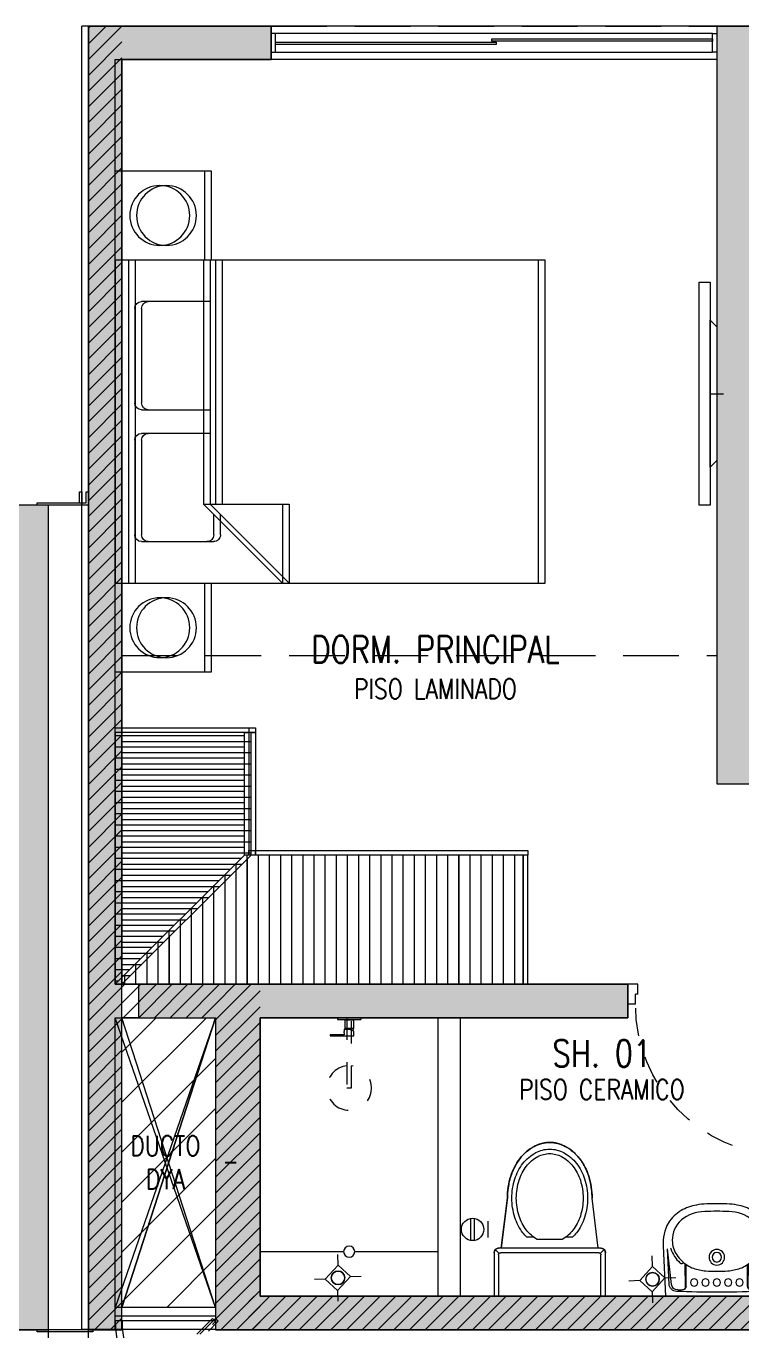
# Model space of a CAD drawing. Header units: millimetres. Extents: x 3738 to 3833, y 1327 to 1657.
# Drawn here: x 3795.22 to 3798.43, y 1414.26 to 1420.11 of the extents above; entities that cross this region are included whole.
import ezdxf
from ezdxf.enums import TextEntityAlignment as Align

# ---------------------------------------------------------------- set-up
doc = ezdxf.new("R2010")
doc.units = ezdxf.units.MM
for name, pattern in [('HIDDEN', [0.375, 0.25, -0.125]), ('HIDDEN2', [0.1875, 0.125, -0.0625]), ('X-REF_DP_Arquitectura$0$HIDDEN', [0.375, 0.25, -0.125])]:
    doc.linetypes.add(name, pattern=pattern)
doc.layers.get('0').update_dxf_attribs({"color": 251, "lineweight": 9})
for name, color, linetype, lineweight in [('A-07', 251, 'Continuous', 13), ('A-LINEAS', 251, 'Continuous', 13), ('A-MOBILIARIO', 251, 'Continuous', 13), ('A-MURO BAJO', 251, 'Continuous', 13), ('A-MUROS', 251, 'Continuous', 13), ('A-PROYECCIONES', 251, 'HIDDEN2', 13), ('A-PROYECCIONES INT.', 251, 'HIDDEN2', 13), ('A-SANITARIOS', 251, 'Continuous', 13), ('A-TEXTO-ACABADO PISO', 251, 'Continuous', 13), ('A-TEXTO-AMBIENTE', 251, 'Continuous', 13), ('A_20_Estructuras', 251, 'Continuous', 13), ('A_30_DispositivosSanit', 251, 'Continuous', 13), ('A_50_TextoAmbiente', 251, 'Continuous', 13), ('A_50_TextoIndicaciones', 251, 'Continuous', 13), ('A_50_Vigas', 251, 'X-REF_DP_Arquitectura$0$HIDDEN', 13), ('A_60_HatchEstructuras', 251, 'Continuous', 13), ('AREA MODIF', 251, 'Continuous', 13), ('DLP_MOBILIARIO FIJO', 251, 'Continuous', 13), ('MURO CF 120', 251, 'Continuous', 13), ('MURO CF 60', 251, 'Continuous', 13)]:
    doc.layers.add(name, color=color, linetype=linetype, lineweight=lineweight)
doc.styles.add('ROMANS', font='romans.shx', dxfattribs={"width": 0.8})
pattern_1 = [(45, (-21.67, -43.67528), (-0.03535534, 0.03535534), [])]

# ---------------------------------------------------------------- blocks, each defined once
blk = doc.blocks.new('EF-P112')
at = {"layer": 'A_60_HatchEstructuras'}
h = blk.add_hatch(color=256, dxfattribs=at)
h.dxf.hatch_style = 1
h.paths.add_polyline_path([(-21.85, -2.625), (-22, -2.625), (-22, -6.325), (-21.85, -6.325)])
h.paths.add_polyline_path([(-21.52, -0.625), (-20.85, -0.625), (-20.85, -0.475), (-21.67, -0.475), (-21.67, -6.325), (-21.52, -6.325)])
h.paths.add_polyline_path([(-25.65, -2.775), (-23.8, -2.775), (-23.8, -2.625), (-25.65, -2.625), (-25.65, -0.475), (-26.5, -0.475), (-26.5, -0.625), (-25.8, -0.625), (-25.8, -6.325), (-23.8, -6.325), (-23.8, -6.175), (-25.65, -6.175)])
h = blk.add_hatch(color=256, dxfattribs=at)
h.dxf.hatch_style = 1
h.paths.add_polyline_path([(-17.1, -3.725), (-18.7, -3.725), (-18.7, -0.625), (-17.5, -0.625), (-17.5, -0.475), (-18.85, -0.475), (-18.85, -3.875), (-17.1, -3.875)])
h.paths.add_polyline_path([(-16.15, -0.475), (-16.3, -0.475), (-16.3, -3.875), (-16.15, -3.875)])
h.paths.add_polyline_path([(-13.6, -0.475), (-14.95, -0.475), (-14.95, -0.625), (-13.75, -0.625), (-13.75, -3.725), (-15.35, -3.725), (-15.35, -3.875), (-13.6, -3.875)])
h = blk.add_hatch(color=256, dxfattribs=at)
h.dxf.hatch_style = 1
h.paths.add_polyline_path([(-19.25, -4.775), (-21.445, -4.775), (-21.445, -4.925), (-21.1, -4.925), (-21.1, -6.325), (-11.7, -6.325), (-11.7, -6.175), (-15.25, -6.175), (-15.25, -4.775), (-15.45, -4.775), (-15.45, -6.175), (-18.35, -6.175), (-18.35, -4.775), (-18.5, -4.775), (-18.5, -6.175), (-20.9, -6.175), (-20.9, -4.925), (-19.25, -4.925)])
h.paths.add_polyline_path([(-21.47, -7.675), (-18.95, -7.675), (-18.95, -9.075), (-18.8, -9.075), (-18.8, -7.675), (-15.45, -7.675), (-15.45, -9.075), (-15.25, -9.075), (-15.25, -7.675), (-11.7, -7.675), (-11.7, -7.525), (-21.67, -7.525), (-21.67, -9.075), (-19.7, -9.075), (-19.7, -8.925), (-21.47, -8.925)])
blk.add_lwpolyline([(-21.445, -4.925), (-21.52, -4.925)])
at = {"elevation": 0}
for points in [[(-21.52, -6.225), (-21.1, -4.925)], [(-21.1, -6.225), (-21.52, -4.925)]]:
    blk.add_lwpolyline(points, dxfattribs=at)
at = {"layer": 'A_20_Estructuras'}
for points in [[(-21.52, -0.625), (-20.85, -0.625), (-20.85, -0.475), (-21.67, -0.475), (-21.67, -6.325), (-21.52, -6.325)], [(-17.1, -3.725), (-18.7, -3.725), (-18.7, -0.625), (-17.5, -0.625), (-17.5, -0.475), (-18.85, -0.475), (-18.85, -3.875), (-17.1, -3.875)], [(-21.85, -2.625), (-22, -2.625), (-22, -6.325), (-21.85, -6.325)], [(-19.25, -4.775), (-21.445, -4.775), (-21.445, -4.925), (-21.1, -4.925), (-21.1, -6.325), (-11.7, -6.325), (-11.7, -6.175), (-15.25, -6.175), (-15.25, -4.775), (-15.45, -4.775), (-15.45, -6.175), (-18.35, -6.175), (-18.35, -4.775), (-18.5, -4.775), (-18.5, -6.175), (-20.9, -6.175), (-20.9, -4.925), (-19.25, -4.925)]]:
    blk.add_lwpolyline(points, close=True, dxfattribs=at)
at = {"layer": 'A_50_Vigas'}
for p, q in [((-20.85, -0.475), (-18.85, -0.475)), ((-21.1, -6.225, 0), (-21.52, -6.225, 0))]:
    blk.add_line(p, q, dxfattribs=at)
for points in [[(-21.52, -3.2999), (-18.85, -3.2999)], [(-21.85, -7.525), (-21.85, -6.325)], [(-21.67, -7.525), (-21.67, -6.325)]]:
    blk.add_lwpolyline(points, dxfattribs=at)
blk = doc.blocks.new('ducha marsano')
at = {"linetype": 'HIDDEN2', "ltscale": 0.5, "extrusion": (-4.9425e-10, -7.91123e-10, -1)}
for p, q in [((-0.01, 0), (0.01, 0)), ((0.01, 0), (0.01, -0.3155)), ((-0.0155, -0.058), (-0.0157, -0.058)), ((-0.01, -0.3155), (-0.01, 0)), ((0.0225, -0.0515), (-0.0001, -0.0515)), ((0.0225, -0.0515), (0.0225, -0.0627)), ((-0.0205, -0.08), (-0.0205, -0.0601)), ((0.021, -0.0815), (-0.019, -0.0815)), ((0.025, -0.0815), (0.021, -0.0815)), ((0.0225, -0.0682), (0.0225, -0.077)), ((0.0225, -0.077), (0.025, -0.077)), ((0.025, -0.077), (0.0771, -0.077)), ((0.0771, -0.0815), (0.025, -0.0815)), ((0.0771, -0.077), (0.0816, -0.077)), ((0.0816, -0.0815), (0.0771, -0.0815)), ((0.0816, -0.077), (0.082, -0.077)), ((0.082, -0.0815), (0.0816, -0.0815)), ((0.082, -0.077), (0.084, -0.077)), ((0.084, -0.0815), (0.082, -0.0815)), ((0.0855, -0.0785), (0.0855, -0.08)), ((0.01, -0.3155), (-0.01, -0.3155))]:
    blk.add_line(p, q, dxfattribs=at)
for centre, radius, start, end in [((-0.0004, -0.0462), 0.02, 323.95812, 354.92979), ((0.0004, -0.0462), 0.02, 185.07021, 195.2705), ((0.019, -0.08), 0.0015, 270, 360), ((-0.084, -0.0785), 0.0015, 90, 180), ((-0.084, -0.08), 0.0015, 180, 270), ((0, -0.3155), 0.1, 95.73917, 84.26083)]:
    blk.add_arc(centre, radius, start, end, dxfattribs=at)
at = {"linetype": 'HIDDEN2', "ltscale": 0.5, "extrusion": (-4.94252e-10, -7.91124e-10, -1)}
blk.add_ellipse((0, -0.0515), major_axis=(-0.0225, -0.0095), ratio=0.001448, start_param=0.425436, end_param=1.567366, dxfattribs=at)
at = {"linetype": 'HIDDEN2', "ltscale": 0.5}
for points, degree in [([(-0.0305, 0), (0, 0), (0.0305, 0)], 2), ([(0.0305, 0), (0.0415, 0), (0.0525, 0)], 2), ([(0.0525, 0), (0.0525, -0.0038), (0.0525, -0.0075)], 2), ([(-0.0525, 0), (-0.0525, -0.0038), (-0.0525, -0.0075)], 2), ([(-0.0525, 0), (-0.0415, 0), (-0.0305, 0)], 2), ([(-0.0525, -0.0075), (-0.0525, -0.0075), (-0.0525, -0.0075)], 2), ([(0.0305, -0.008), (0, -0.008), (-0.0305, -0.008)], 2), ([(-0.0215, -0.008), (-0.0215, -0.0093), (-0.0215, -0.0105)], 2), ([(-0.021, -0.011), (-0.007, -0.011), (0.007, -0.011), (0.021, -0.011)], 3), ([(-0.02, -0.011), (-0.02, -0.0294), (-0.02, -0.0477)], 2), ([(-0.0197, -0.048), (0, -0.048), (0.0197, -0.048)], 2), ([(0.02, -0.011), (0.02, -0.0294), (0.02, -0.0477)], 2), ([(0.0215, -0.008), (0.0215, -0.0093), (0.0215, -0.0105)], 2)]:
    blk.add_open_spline(points, degree=degree, dxfattribs=at)
for points, weights in [([(-0.0525, -0.0075), (-0.0525, -0.0075), (-0.0525, -0.0075)], [1, 0.990847086912, 0.982266230892]), ([(-0.052, -0.008), (-0.0525, -0.008), (-0.0525, -0.0075)], [1, 0.707106781193, 1]), ([(-0.0215, -0.0105), (-0.0215, -0.011), (-0.021, -0.011)], [1, 0.70710678154, 1]), ([(-0.02, -0.0477), (-0.02, -0.048), (-0.0197, -0.048)], [1, 0.707106780138, 1]), ([(0.02, -0.0477), (0.02, -0.048), (0.0197, -0.048)], [1, 0.707106779703, 1]), ([(0.0211, -0.011), (0.0211, -0.011), (0.021, -0.011)], [1, 0.992411795776, 1]), ([(0.052, -0.008), (0.0521, -0.008), (0.0521, -0.008)], [1, 0.992411795771, 1])]:
    blk.add_rational_spline(points, weights, degree=2, dxfattribs=at)
for points, knots in [([(-0.0305, -0.008), (-0.0332, -0.008), (-0.0374, -0.008), (-0.0424, -0.008), (-0.0458, -0.008), (-0.0486, -0.008), (-0.0512, -0.008), (-0.052, -0.008), (-0.052, -0.008)], [0, 0, 0, 0, 8.104572, 12.495263, 16.885954, 21.276645, 25.667336, 33.771908, 33.771908, 33.771908, 33.771908]), ([(0.052, -0.008), (0.052, -0.008), (0.0512, -0.008), (0.0486, -0.008), (0.0458, -0.008), (0.0424, -0.008), (0.0374, -0.008), (0.0332, -0.008), (0.0305, -0.008)], [0, 0, 0, 0, 8.104572, 12.495263, 16.885954, 21.276645, 25.667336, 33.771908, 33.771908, 33.771908, 33.771908]), ([(0.0225, -0.0682), (0.0225, -0.0682), (0.0225, -0.0682), (0.0225, -0.0679), (0.0224, -0.0677), (0.0224, -0.0672), (0.0224, -0.0669), (0.0223, -0.0662), (0.0223, -0.0658), (0.0223, -0.0652), (0.0223, -0.0648), (0.0224, -0.0641), (0.0224, -0.0638), (0.0224, -0.0633), (0.0225, -0.0631), (0.0225, -0.0628), (0.0225, -0.0627), (0.0225, -0.0627)], [0.4148436, 0.4148436, 0.4148436, 0.4148436, 0.5185541, 0.5185541, 0.6222645, 0.6222645, 0.7259759, 0.7259759, 0.8296873, 0.8296873, 0.9333987, 0.9333987, 1.03711, 1.03711, 1.1408205, 1.1408205, 1.2445309, 1.2445309, 1.2445309, 1.2445309])]:
    blk.add_open_spline(points, degree=3, knots=knots, dxfattribs=at)
for points, weights, degree, knots in [([(0.0211, -0.011), (0.0211, -0.011), (0.0211, -0.011), (0.0211, -0.011), (0.0214, -0.0109), (0.0215, -0.0107), (0.0215, -0.0105)], [0.918641037743, 0.918640949346, 0.918640860949, 0.918640772552, 0.789223156395, 0.789223156395, 0.918640772552], 3, [0.1238988, 0.1238988, 0.1238988, 0.1238988, 0.1238993, 0.1238993, 0.1238993, 0.78603, 0.78603, 0.78603, 0.78603]), ([(0.0521, -0.008), (0.0521, -0.008), (0.0521, -0.008), (0.0525, -0.0079), (0.0525, -0.0075)], [0.918641037749, 0.918640905153, 0.918640772558, 0.724517853988, 0.918640772558], 2, [0.1238988, 0.1238988, 0.1238988, 0.1238993, 0.1238993, 0.7860311, 0.7860311, 0.7860311])]:
    blk.add_rational_spline(points, weights, degree=degree, knots=knots, dxfattribs=at)
blk = doc.blocks.new('*U281')
for p, q in [((0.01, 0.705), (0.01, 0.75)), ((0.055, 0.705), (0.01, 0.705)), ((0.1, 0.715), (0.055, 0.715)), ((0.055, 0.705), (0.055, 0.715)), ((0.1, 0.715), (0.1, 0.75)), ((0.055, 0.045), (0.01, 0.045)), ((0.01, 0.045), (0.01, 0)), ((0.055, 0.045), (0.055, 0.035)), ((0.1, 0.035), (0.055, 0.035)), ((0.1, 0.035), (0.1, 0))]:
    blk.add_line(p, q)
blk.add_lwpolyline([(0.78, 0.07), (0.78, 0.035), (0.1, 0.035), (0.1, 0.07)], close=True)
at = {"color": 7, "linetype": 'HIDDEN2'}
blk.add_arc((0.0996, 0.0341), 0.6809, 2.23015, 89.96723, dxfattribs=at)
blk = doc.blocks.new('SIFON JET_PLANTA')
at = {"extrusion": (-2.64698e-23, 6.61744e-24, -1)}
for p, q in [((-0.2149, 0.2323, 0), (-0.2142, 0.2356, 0)), ((-0.2142, 0.2356, 0), (-0.2129, 0.239, 0)), ((-0.2129, 0.239, 0), (-0.211, 0.2419, 0)), ((-0.211, 0.2419, 0), (-0.2091, 0.2441, 0)), ((-0.2091, 0.2441, 0), (-0.2077, 0.2455, 0)), ((-0.2077, 0.2455, 0), (-0.2055, 0.247, 0)), ((-0.2055, 0.247, 0), (-0.2007, 0.2492, 0)), ((-0.2007, 0.2492, 0), (-0.195, 0.25, 0)), ((-0.195, 0.25, 0), (-0.195, 0.25, 0)), ((-0.195, 0.25, 0), (-0.1605, 0.25, 0)), ((-0.1605, 0.25, 0), (-0.0975, 0.25, 0)), ((-0.0975, 0.25, 0), (-0.0323, 0.25, 0)), ((-0.0323, 0.25, 0), (0, 0.25, 0)), ((0, 0.25, 0), (0, -0.25, 0)), ((-0.5385, 0.1749, 0), (-0.5346, 0.176, 0)), ((-0.5346, 0.176, 0), (-0.5265, 0.1784, 0)), ((-0.5265, 0.1784, 0), (-0.5216, 0.1797, 0)), ((-0.5216, 0.1797, 0), (-0.5148, 0.1813, 0)), ((-0.5148, 0.1813, 0), (-0.5079, 0.1829, 0)), ((-0.5079, 0.1829, 0), (-0.5016, 0.1842, 0)), ((-0.5016, 0.1842, 0), (-0.4865, 0.1867, 0)), ((-0.4865, 0.1867, 0), (-0.4763, 0.188, 0)), ((-0.4763, 0.188, 0), (-0.4726, 0.1884, 0)), ((-0.4726, 0.1884, 0), (-0.4636, 0.1892, 0)), ((-0.4636, 0.1892, 0), (-0.4549, 0.1897, 0)), ((-0.4549, 0.1897, 0), (-0.449, 0.1899, 0)), ((-0.449, 0.1899, 0), (-0.44, 0.19, 0)), ((-0.44, 0.19, 0), (-0.4322, 0.191, 0)), ((-0.4322, 0.191, 0), (-0.215, 0.2181, 0)), ((-0.215, 0.2278, 0), (-0.2149, 0.2323, 0)), ((-0.215, 0.2234, 0), (-0.215, 0.2278, 0)), ((-0.215, 0.2181, 0), (-0.215, 0.2234, 0)), ((-0.6386, 0.1152, 0), (-0.6326, 0.121, 0)), ((-0.6326, 0.121, 0), (-0.6299, 0.1235, 0)), ((-0.6299, 0.1235, 0), (-0.6251, 0.1276, 0)), ((-0.6251, 0.1276, 0), (-0.6206, 0.1314, 0)), ((-0.6206, 0.1314, 0), (-0.6168, 0.1344, 0)), ((-0.6168, 0.1344, 0), (-0.6106, 0.1389, 0)), ((-0.6106, 0.1389, 0), (-0.6061, 0.142, 0)), ((-0.6061, 0.142, 0), (-0.6, 0.1461, 0)), ((-0.6, 0.1461, 0), (-0.5963, 0.1484, 0)), ((-0.5963, 0.1484, 0), (-0.5908, 0.1517, 0)), ((-0.5908, 0.1517, 0), (-0.5862, 0.1543, 0)), ((-0.5862, 0.1543, 0), (-0.5794, 0.158, 0)), ((-0.5794, 0.158, 0), (-0.5693, 0.1629, 0)), ((-0.5693, 0.1629, 0), (-0.5517, 0.1703, 0)), ((-0.5517, 0.1703, 0), (-0.5465, 0.1722, 0)), ((-0.5465, 0.1722, 0), (-0.5385, 0.1749, 0)), ((-0.6779, 0.0582, 0), (-0.6745, 0.0655, 0)), ((-0.6745, 0.0655, 0), (-0.6722, 0.0699, 0)), ((-0.6745, 0.0655, 0), (-0.6745, 0.0655, 0)), ((-0.6722, 0.0699, 0), (-0.6705, 0.0728, 0)), ((-0.6705, 0.0728, 0), (-0.669, 0.0755, 0)), ((-0.669, 0.0755, 0), (-0.6672, 0.0785, 0)), ((-0.6672, 0.0785, 0), (-0.665, 0.082, 0)), ((-0.665, 0.082, 0), (-0.6634, 0.0845, 0)), ((-0.6634, 0.0845, 0), (-0.6611, 0.088, 0)), ((-0.6611, 0.088, 0), (-0.657, 0.0936, 0)), ((-0.657, 0.0936, 0), (-0.6534, 0.0984, 0)), ((-0.657, 0.0936, 0), (-0.657, 0.0936, 0)), ((-0.6534, 0.0984, 0), (-0.6503, 0.1023, 0)), ((-0.6534, 0.0984, 0), (-0.6534, 0.0984, 0)), ((-0.6503, 0.1023, 0), (-0.6453, 0.108, 0)), ((-0.6453, 0.108, 0), (-0.6386, 0.1152, 0)), ((-0.69, 0, 0), (-0.6899, 0.0044, 0)), ((-0.6899, 0.0044, 0), (-0.6897, 0.0096, 0)), ((-0.6897, 0.0096, 0), (-0.6893, 0.014, 0)), ((-0.6893, 0.014, 0), (-0.6887, 0.0194, 0)), ((-0.6887, 0.0194, 0), (-0.6881, 0.0236, 0)), ((-0.6881, 0.0236, 0), (-0.6872, 0.0284, 0)), ((-0.6881, 0.0236, 0), (-0.6881, 0.0236, 0)), ((-0.6872, 0.0284, 0), (-0.6867, 0.031, 0)), ((-0.6867, 0.031, 0), (-0.6855, 0.0361, 0)), ((-0.6855, 0.0361, 0), (-0.6838, 0.0421, 0)), ((-0.6855, 0.0361, 0), (-0.6855, 0.0361, 0)), ((-0.6838, 0.0421, 0), (-0.6819, 0.048, 0)), ((-0.6838, 0.0421, 0), (-0.6838, 0.0421, 0)), ((-0.6819, 0.048, 0), (-0.6804, 0.0521, 0)), ((-0.6804, 0.0521, 0), (-0.6793, 0.0547, 0)), ((-0.6793, 0.0547, 0), (-0.6779, 0.0582, 0)), ((-0.6899, -0.0065, 0), (-0.69, 0, 0)), ((-0.6896, -0.0111, 0), (-0.6899, -0.0065, 0)), ((-0.6891, -0.0164, 0), (-0.6896, -0.0111, 0)), ((-0.6881, -0.0232, 0), (-0.6891, -0.0164, 0)), ((-0.6876, -0.0264, 0), (-0.6881, -0.0232, 0)), ((-0.687, -0.0296, 0), (-0.6876, -0.0264, 0)), ((-0.6864, -0.0321, 0), (-0.687, -0.0296, 0)), ((-0.6855, -0.0361, 0), (-0.6864, -0.0321, 0)), ((-0.6838, -0.0419, 0), (-0.6855, -0.0361, 0)), ((-0.6827, -0.0457, 0), (-0.6838, -0.0419, 0)), ((-0.6814, -0.0492, 0), (-0.6827, -0.0457, 0)), ((-0.6803, -0.0522, 0), (-0.6814, -0.0492, 0)), ((-0.6792, -0.0551, 0), (-0.6803, -0.0522, 0)), ((-0.6779, -0.0581, 0), (-0.6792, -0.0551, 0)), ((-0.677, -0.0602, 0), (-0.6779, -0.0581, 0)), ((-0.6751, -0.0642, 0), (-0.677, -0.0602, 0)), ((-0.6722, -0.0699, 0), (-0.6751, -0.0642, 0)), ((-0.6706, -0.0727, 0), (-0.6722, -0.0699, 0)), ((-0.6679, -0.0774, 0), (-0.6706, -0.0727, 0)), ((-0.6646, -0.0826, 0), (-0.6679, -0.0774, 0)), ((-0.6623, -0.0862, 0), (-0.6646, -0.0826, 0)), ((-0.6599, -0.0897, 0), (-0.6623, -0.0862, 0)), ((-0.6554, -0.0958, 0), (-0.6599, -0.0897, 0)), ((-0.6494, -0.1032, 0), (-0.6554, -0.0958, 0)), ((-0.6458, -0.1074, 0), (-0.6494, -0.1032, 0)), ((-0.64, -0.1137, 0), (-0.6458, -0.1074, 0)), ((-0.6379, -0.1158, 0), (-0.64, -0.1137, 0)), ((-0.6347, -0.119, 0), (-0.6379, -0.1158, 0)), ((-0.6335, -0.1201, 0), (-0.6347, -0.119, 0)), ((-0.6347, -0.119, 0), (-0.6347, -0.119, 0)), ((-0.6318, -0.1217, 0), (-0.6335, -0.1201, 0)), ((-0.6305, -0.123, 0), (-0.6318, -0.1217, 0)), ((-0.6318, -0.1217, 0), (-0.6318, -0.1217, 0)), ((-0.6288, -0.1244, 0), (-0.6305, -0.123, 0)), ((-0.6276, -0.1255, 0), (-0.6288, -0.1244, 0)), ((-0.6262, -0.1268, 0), (-0.6276, -0.1255, 0)), ((-0.6245, -0.1281, 0), (-0.6262, -0.1268, 0)), ((-0.6235, -0.1291, 0), (-0.6245, -0.1281, 0)), ((-0.6245, -0.1281, 0), (-0.6245, -0.1281, 0)), ((-0.6223, -0.13, 0), (-0.6235, -0.1291, 0)), ((-0.6215, -0.1307, 0), (-0.6223, -0.13, 0)), ((-0.6204, -0.1315, 0), (-0.6215, -0.1307, 0)), ((-0.6193, -0.1324, 0), (-0.6204, -0.1315, 0)), ((-0.6179, -0.1335, 0), (-0.6193, -0.1324, 0)), ((-0.6168, -0.1344, 0), (-0.6179, -0.1335, 0)), ((-0.6153, -0.1355, 0), (-0.6168, -0.1344, 0)), ((-0.6142, -0.1363, 0), (-0.6153, -0.1355, 0)), ((-0.612, -0.1379, 0), (-0.6142, -0.1363, 0)), ((-0.6086, -0.1403, 0), (-0.612, -0.1379, 0)), ((-0.607, -0.1415, 0), (-0.6086, -0.1403, 0)), ((-0.6058, -0.1422, 0), (-0.607, -0.1415, 0)), ((-0.6039, -0.1435, 0), (-0.6058, -0.1422, 0)), ((-0.602, -0.1448, 0), (-0.6039, -0.1435, 0)), ((-0.6004, -0.1458, 0), (-0.602, -0.1448, 0)), ((-0.5987, -0.1469, 0), (-0.6004, -0.1458, 0)), ((-0.5964, -0.1483, 0), (-0.5987, -0.1469, 0)), ((-0.595, -0.1492, 0), (-0.5964, -0.1483, 0)), ((-0.5936, -0.15, 0), (-0.595, -0.1492, 0)), ((-0.5918, -0.1511, 0), (-0.5936, -0.15, 0)), ((-0.5896, -0.1524, 0), (-0.5918, -0.1511, 0)), ((-0.5871, -0.1538, 0), (-0.5896, -0.1524, 0)), ((-0.5833, -0.1559, 0), (-0.5871, -0.1538, 0)), ((-0.5781, -0.1587, 0), (-0.5833, -0.1559, 0)), ((-0.5759, -0.1598, 0), (-0.5781, -0.1587, 0)), ((-0.5738, -0.1608, 0), (-0.5759, -0.1598, 0)), ((-0.5702, -0.1625, 0), (-0.5738, -0.1608, 0)), ((-0.5675, -0.1637, 0), (-0.5702, -0.1625, 0)), ((-0.5659, -0.1645, 0), (-0.5675, -0.1637, 0)), ((-0.5644, -0.1652, 0), (-0.5659, -0.1645, 0)), ((-0.5614, -0.1664, 0), (-0.5644, -0.1652, 0)), ((-0.5598, -0.1671, 0), (-0.5614, -0.1664, 0)), ((-0.5568, -0.1683, 0), (-0.5598, -0.1671, 0)), ((-0.5543, -0.1693, 0), (-0.5568, -0.1683, 0)), ((-0.551, -0.1706, 0), (-0.5543, -0.1693, 0)), ((-0.5491, -0.1713, 0), (-0.551, -0.1706, 0)), ((-0.5465, -0.1722, 0), (-0.5491, -0.1713, 0)), ((-0.5449, -0.1728, 0), (-0.5465, -0.1722, 0)), ((-0.5428, -0.1735, 0), (-0.5449, -0.1728, 0)), ((-0.5412, -0.174, 0), (-0.5428, -0.1735, 0)), ((-0.5385, -0.1749, 0), (-0.5412, -0.174, 0)), ((-0.5352, -0.1759, 0), (-0.5385, -0.1749, 0)), ((-0.5385, -0.1749, 0), (-0.5385, -0.1749, 0)), ((-0.5321, -0.1768, 0), (-0.5352, -0.1759, 0)), ((-0.5296, -0.1775, 0), (-0.5321, -0.1768, 0)), ((-0.5267, -0.1783, 0), (-0.5296, -0.1775, 0)), ((-0.5238, -0.1791, 0), (-0.5267, -0.1783, 0)), ((-0.5267, -0.1783, 0), (-0.5267, -0.1783, 0)), ((-0.5217, -0.1796, 0), (-0.5238, -0.1791, 0)), ((-0.5177, -0.1807, 0), (-0.5217, -0.1796, 0)), ((-0.5151, -0.1813, 0), (-0.5177, -0.1807, 0)), ((-0.5118, -0.1821, 0), (-0.5151, -0.1813, 0)), ((-0.5094, -0.1826, 0), (-0.5118, -0.1821, 0)), ((-0.5066, -0.1832, 0), (-0.5094, -0.1826, 0)), ((-0.5022, -0.184, 0), (-0.5066, -0.1832, 0)), ((-0.4974, -0.1849, 0), (-0.5022, -0.184, 0)), ((-0.495, -0.1854, 0), (-0.4974, -0.1849, 0)), ((-0.4974, -0.1849, 0), (-0.4974, -0.1849, 0)), ((-0.4936, -0.1856, 0), (-0.495, -0.1854, 0)), ((-0.4916, -0.1859, 0), (-0.4936, -0.1856, 0)), ((-0.4884, -0.1864, 0), (-0.4916, -0.1859, 0)), ((-0.4862, -0.1867, 0), (-0.4884, -0.1864, 0)), ((-0.4824, -0.1872, 0), (-0.4862, -0.1867, 0)), ((-0.4812, -0.1874, 0), (-0.4824, -0.1872, 0)), ((-0.4785, -0.1877, 0), (-0.4812, -0.1874, 0)), ((-0.4761, -0.188, 0), (-0.4785, -0.1877, 0)), ((-0.4735, -0.1883, 0), (-0.4761, -0.188, 0)), ((-0.4695, -0.1887, 0), (-0.4735, -0.1883, 0)), ((-0.4651, -0.189, 0), (-0.4695, -0.1887, 0)), ((-0.4639, -0.1891, 0), (-0.4651, -0.189, 0)), ((-0.4651, -0.189, 0), (-0.4651, -0.189, 0)), ((-0.4619, -0.1893, 0), (-0.4639, -0.1891, 0)), ((-0.4592, -0.1894, 0), (-0.4619, -0.1893, 0)), ((-0.4568, -0.1896, 0), (-0.4592, -0.1894, 0)), ((-0.455, -0.1897, 0), (-0.4568, -0.1896, 0)), ((-0.4518, -0.1898, 0), (-0.455, -0.1897, 0)), ((-0.449, -0.1899, 0), (-0.4518, -0.1898, 0)), ((-0.4467, -0.1899, 0), (-0.449, -0.1899, 0)), ((-0.4428, -0.19, 0), (-0.4467, -0.1899, 0)), ((-0.44, -0.19, 0), (-0.4428, -0.19, 0)), ((-0.215, -0.2181, 0), (-0.44, -0.19, 0)), ((-0.215, -0.227, 0), (-0.215, -0.2181, 0)), ((-0.215, -0.23, 0), (-0.215, -0.227, 0)), ((-0.2147, -0.2335, 0), (-0.215, -0.23, 0)), ((-0.2138, -0.2369, 0), (-0.2147, -0.2335, 0)), ((-0.2126, -0.2395, 0), (-0.2138, -0.2369, 0)), ((-0.2138, -0.2369, 0), (-0.2138, -0.2369, 0)), ((-0.2108, -0.2423, 0), (-0.2126, -0.2395, 0)), ((-0.2126, -0.2395, 0), (-0.2126, -0.2395, 0)), ((-0.2091, -0.2441, 0), (-0.2108, -0.2423, 0)), ((-0.2108, -0.2423, 0), (-0.2108, -0.2423, 0)), ((-0.2108, -0.2423, 0), (-0.2108, -0.2423, 0)), ((-0.209, -0.244, 0), (-0.2091, -0.2441, 0)), ((-0.2067, -0.2462, 0), (-0.209, -0.244, 0)), ((-0.209, -0.244, 0), (-0.209, -0.244, 0)), ((-0.2029, -0.2484, 0), (-0.2067, -0.2462, 0)), ((-0.2067, -0.2462, 0), (-0.2067, -0.2462, 0)), ((-0.1995, -0.2495, 0), (-0.2029, -0.2484, 0)), ((-0.2029, -0.2484, 0), (-0.2029, -0.2484, 0)), ((-0.195, -0.25, 0), (-0.1995, -0.2495, 0)), ((0, -0.25, 0), (-0.195, -0.25, 0))]:
    blk.add_line(p, q, dxfattribs=at)
for p, q in [((-0.2091, 0.2441, 0), (-0.1921, 0.2271, 0)), ((-0.195, 0.25, 0), (0, 0.25, 0)), ((0, 0.25, 0), (0, -0.25, 0)), ((-0.215, 0.2181, 0), (-0.44, 0.19, 0)), ((-0.215, -0.23, 0), (-0.215, 0.23, 0)), ((-0.195, -0.22, 0), (-0.195, 0.22, 0)), ((-0.185, 0.23, 0), (0, 0.23, 0)), ((-0.265, 0.0718, 0), (-0.265, 0.1028, 0)), ((-0.255, -0.0562, 0), (-0.255, 0.0562, 0)), ((-0.265, -0.1028, 0), (-0.265, -0.0718, 0)), ((-0.215, -0.2181, 0), (-0.44, -0.19, 0)), ((-0.2091, -0.2441, 0), (-0.1921, -0.2271, 0)), ((0, -0.23, 0), (-0.185, -0.23, 0)), ((0, -0.25, 0), (-0.195, -0.25, 0))]:
    blk.add_line(p, q)
at = {"elevation": 0}
for points in [[(-0.265, 0.1028, 0.0362), (-0.2844, 0.1202, 0.08725), (-0.3535, 0.1565, 0.077598), (-0.44, 0.17, 0.077598), (-0.5265, 0.1565, 0.08725), (-0.5956, 0.1202, 0.105601), (-0.6443, 0.0627, 0.12364), (-0.66, 0, 0.12364), (-0.6443, -0.0627, 0.105601), (-0.5956, -0.1202, 0.08725), (-0.5265, -0.1565, 0.077598), (-0.44, -0.17, 0.077598)], [(-0.255, 0.0562, 0.100268), (-0.2967, 0.1044, 0.08725), (-0.3596, 0.1374, 0.077598), (-0.44, 0.15, 0.077598), (-0.5204, 0.1374, 0.08725), (-0.5833, 0.1044, 0.105601), (-0.6266, 0.0532, 0.12364), (-0.64, 0, 0.12364), (-0.6266, -0.0532, 0.105601), (-0.5833, -0.1044, 0.08725), (-0.5204, -0.1374, 0.077598), (-0.44, -0.15, 0.077598)], [(-0.44, -0.15, 0.077598), (-0.3596, -0.1374, 0.08725), (-0.2967, -0.1044, 0.100268), (-0.255, -0.0562, 0.12364)], [(-0.44, -0.17, 0.077598), (-0.3535, -0.1565, 0.08725), (-0.2844, -0.1202, 0.0362), (-0.265, -0.1028, 0.12364)]]:
    blk.add_lwpolyline(points, format="xyb", dxfattribs=at)
for centre, radius, start, end in [((-0.195, 0.23, 0), 0.02, 90, 180), ((-0.44, -0.1379, 0), 0.3279, 90, 107.47412), ((-0.185, 0.22, 0), 0.01, 90, 180), ((-0.4939, -0.0273, 0), 0.203, 127.23483, 151.40883), ((-0.4613, -0.0702, 0), 0.257, 107.47412, 127.23483), ((-0.544, 0, 0), 0.146, 151.40883, 180), ((-0.544, 0, 0), 0.146, 180, 208.59117), ((-0.4939, 0.0273, 0), 0.203, 208.59117, 232.76517), ((-0.4613, 0.0702, 0), 0.257, 232.76517, 252.52588), ((-0.44, 0.1379, 0), 0.3279, 252.52588, 270), ((-0.195, -0.23, 0), 0.02, 180, 270), ((-0.185, -0.22, 0), 0.01, 180, 270)]:
    blk.add_arc(centre, radius, start, end)
blk = doc.blocks.new('BOWL-ITALGRIF_VARADERO_01')
for p, q in [((-0.2032, -0.1971), (-0.2208, -0.038)), ((0.2032, -0.1971), (0.2208, -0.038)), ((-0.1404, -0.2077), (-0.1424, -0.1083)), ((-0.1375, -0.205), (-0.1375, -0.1117)), ((0.1375, -0.205), (0.1375, -0.1117)), ((0.1404, -0.2077), (0.1424, -0.1083)), ((-0.1753, -0.222), (-0.1544, -0.222)), ((0.1753, -0.222), (0.1544, -0.222))]:
    blk.add_line(p, q)
for points in [[(-0.0917, 0.1589, -0.02989), (-0.0456, 0.1646, -0.007822), (0.0456, 0.1646, -0.02989), (0.0918, 0.1589, -0.091737), (0.1601, 0.1343, -0.112496), (0.2175, 0.0792, -0.147885), (0.2402, -0.0257), (0.23, -0.25), (-0.23, -0.25), (-0.2402, -0.0257, -0.147885), (-0.2175, 0.0792, -0.112496), (-0.1601, 0.1343, -0.091737)], [(-0.0496, -0.1363, -0.062677), (-0.1048, -0.1249, -0.110639), (-0.1576, -0.091, -0.120976), (-0.195, -0.0344, -0.061198), (-0.2, 0, -0.21707), (-0.1593, 0.092, -0.174983), (-0.0545, 0.1298, -0.010618), (0, 0.131, -0.010618), (0.0545, 0.1298, -0.174983), (0.1593, 0.092, -0.21707), (0.2, 0, -0.061198), (0.195, -0.0344, -0.120976), (0.1576, -0.091, -0.110639), (0.1048, -0.1249, -0.062677), (0.0496, -0.1363, -0.017583), (0, -0.138, -0.017583)]]:
    blk.add_lwpolyline(points, format="xyb", close=True)
for points in [[(-0.2216, -0.0381), (-0.2145, -0.1954, 0.390823), (-0.1807, -0.2288, 0.017524), (0.1807, -0.2288, 0.390823), (0.2145, -0.1954), (0.2216, -0.0381)], [(-0.2072, -0.035, 0.005), (-0.2064, -0.038, 0.121292), (-0.166, -0.0996, 0.007977), (-0.1624, -0.1031)], [(0.2072, -0.035, -0.005), (0.2064, -0.038, -0.121292), (0.166, -0.0996, -0.007977), (0.1624, -0.1031)]]:
    blk.add_lwpolyline(points, format="xyb")
for centre, radius in [((0, -0.075), 0.035), ((0, -0.075), 0.0215), ((-0.1015, -0.1885), 0.0165), ((-0.051, -0.1885), 0.0165), ((0, -0.1885), 0.0165), ((0.051, -0.1885), 0.0165), ((0.1015, -0.1885), 0.0165)]:
    blk.add_circle(centre, radius)
for centre, radius, start, end in [((-0.1583, -0.0987), 0.006, 226.64309, 46.64309), ((-0.1404, -0.1083), 0.002, 54.36186, 181.13739), ((-0.1355, -0.1117), 0.002, 56.71088, 180), ((0.1355, -0.1117), 0.002, 0, 123.28912), ((0.1404, -0.1083), 0.002, 358.86261, 125.63814), ((0.1583, -0.0987), 0.006, 133.35691, 313.35691), ((0.1048, -0.1249), 9.094947017729287e-16, 0, 217.6714), ((-0.1753, -0.194), 0.028, 186.31112, 270), ((-0.1545, -0.205), 0.017, 270, 0), ((-0.1544, -0.208), 0.014, 270, 1.13739), ((0.1545, -0.205), 0.017, 180, 270), ((0.1544, -0.208), 0.014, 178.86261, 270), ((0.1753, -0.194), 0.028, 270, 353.68888)]:
    blk.add_arc(centre, radius, start, end)
blk = doc.blocks.new('*U212')
at = {"linetype": 'HIDDEN', "ltscale": 0.2}
for p, q in [((0.3271, 0.3271), (0, 0)), ((0.0127, -0.0127), (0.3392, 0.3138)), ((0, 0), (0.0127, -0.0127))]:
    blk.add_line(p, q, dxfattribs=at)
blk.add_arc((0, 0), 0.4623, 0, 45, dxfattribs=at)
blk = doc.blocks.new('A$C4BFA03A9')
for points in [[(0.06, -0.5), (0.11, -0.5), (0.11, 0.5), (0.06, 0.5)], [(0.03, -0.3), (0.06, -0.33), (0.06, 0.33), (0.03, 0.3)]]:
    blk.add_lwpolyline(points, close=True)
at = {"layer": 'A-PROYECCIONES', "ltscale": 0.15}
blk.add_line((0.06, 0), (0, 0), dxfattribs=at)
blk = doc.blocks.new('CAMA 2PLAZAS C_VELADOR')
for p, q in [((-1.8499, 0), (-0.3999, 0)), ((-1.8499, -0.06), (-1.8499, 0)), ((-0.3999, 0), (-0.3999, -0.06))]:
    blk.add_line(p, q)
at = {"linetype": 'Continuous'}
for p, q in [((-1.8499, -0.06), (-0.3999, -0.06)), ((-1.8499, -1.9), (-1.8499, -0.06)), ((-1.6327, -0.0878), (-1.2086, -0.0878)), ((-1.0413, -0.0878), (-0.6172, -0.0878)), ((-0.3999, -0.06), (-0.3999, -1.9)), ((-1.6633, -0.3958), (-1.6633, -0.1184)), ((-1.1779, -0.1184), (-1.1779, -0.3958)), ((-1.0719, -0.3958), (-1.0719, -0.1184)), ((-0.5866, -0.1184), (-0.5866, -0.4118)), ((-1.8499, -0.396), (-0.7546, -0.396)), ((-0.3999, -0.7507), (-0.7546, -0.396)), ((-0.7546, -0.396), (-0.7546, -0.7507)), ((-0.7546, -0.452), (-1.8499, -0.452)), ((-0.6172, -0.4424), (-0.7082, -0.4424)), ((-0.7546, -0.7507), (-0.3999, -0.7507)), ((-0.3999, -1.9), (-1.8499, -1.9))]:
    blk.add_line(p, q, dxfattribs=at)
for points in [[(-2.2499, -0.4), (-1.8499, -0.4), (-1.8499, 0), (-2.2499, 0)], [(-0.4, -0.4), (0, -0.4), (0, 0), (-0.4, 0)]]:
    blk.add_lwpolyline(points, close=True)
for centre in [(-2.0499, -0.2), (-0.2, -0.2)]:
    blk.add_circle(centre, 0.1344)
for centre, start, end in [((-1.6327, -0.1184), 90, 180), ((-1.2086, -0.1184), 0, 90), ((-1.0413, -0.1184), 90, 180), ((-0.6172, -0.1184), 0, 90), ((-0.6172, -0.4118), 270, 0)]:
    blk.add_arc(centre, 0.0306, start, end, dxfattribs=at)
blk = doc.blocks.new('DPTO 75_D1')
at = {"layer": 'DLP_MOBILIARIO FIJO'}
h = blk.add_hatch(dxfattribs=at)
h.set_pattern_fill('_USER', color=8, scale=0.05, angle=180, pattern_type=0)
h.set_pattern_definition([(180, (-9864.165717, -3185.472826), (-6e-18, -0.05), [])])
h.paths.add_polyline_path([(10.75, 2.68), (10.75, 1.55), (10.17, 2.13), (10.17, 2.68)])
h = blk.add_hatch(dxfattribs=at)
h.set_pattern_fill('_USER', color=8, scale=0.05, angle=270, pattern_type=0)
h.set_pattern_definition([(270, (-7249.864995, -2426.99479), (0.05, -9e-18), [])])
h.paths.add_polyline_path([(10.75, 1.55), (8.9186, 1.55), (8.9186, 2.13), (10.17, 2.13)])
at = {"layer": 'A-LINEAS'}
for p, q in [((10.3, 1.4), (10.75, 0.1, 0)), ((10.3, 0.1), (10.75, 1.4)), ((9.675, 0.35), (9.3, 0.35)), ((10.1, 0.35), (9.725, 0.35))]:
    blk.add_line(p, q, dxfattribs=at)
blk.add_circle((9.7, 0.35), 0.025, dxfattribs=at)
at = {"layer": 'A-MOBILIARIO'}
for p, q in [((10.3, 0.06), (10.75, 0.06, 0)), ((10.3, 0.04), (10.75, 0.04, 0))]:
    blk.add_line(p, q, dxfattribs=at)
at = {"layer": 'A-MURO BAJO'}
for p, q in [((8.05, 5.85), (10.05, 5.85)), ((8.05, 5.7), (10.05, 5.7)), ((9.2, 0.15), (9.2, 1.4)), ((9.3, 0.15), (9.3, 1.4)), ((10.3, 0.1), (10.75, 0.1)), ((10.3, 0), (10.75, 0))]:
    blk.add_line(p, q, dxfattribs=at)
at = {"layer": 'A-MUROS'}
for p, q in [((8.05, 5.85), (6.7, 5.85)), ((8.05, 5.85), (8.05, 2.45)), ((10.05, 5.7), (10.05, 5.85)), ((10.05, 5.85), (10.9, 5.85)), ((10.75, 5.7), (10.05, 5.7)), ((10.75, 1.55), (10.75, 5.7)), ((8.05, 2.45), (6.3, 2.45)), ((8.45, 1.55), (8.45, 1.4)), ((8.45, 1.55), (10.75, 1.55)), ((8.45, 1.4), (10.1, 1.4)), ((10.1, 1.4), (10.1, 0.15)), ((10.75, 1.4), (10.3, 1.4)), ((10.3, 1.4), (10.3, 0)), ((10.75, 0), (10.75, 1.4)), ((10.1, 0.15), (7.7, 0.15)), ((10.3, 0), (0.9, 0))]:
    blk.add_line(p, q, dxfattribs=at)
at = {"layer": 'DLP_MOBILIARIO FIJO', "color": 251}
for p, q in [((8.07, 5.8175, 0), (10.03, 5.8175, 0)), ((10.03, 5.7325, 0), (8.07, 5.7325, 0))]:
    blk.add_line(p, q, dxfattribs=at)
at = {"layer": 'DLP_MOBILIARIO FIJO', "color": 6, "elevation": 0}
for points in [[(8.05, 5.7325), (8.07, 5.7325), (8.07, 5.8175), (8.05, 5.8175)], [(10.05, 5.7325), (10.03, 5.7325), (10.03, 5.8175), (10.05, 5.8175)]]:
    blk.add_lwpolyline(points, close=True, dxfattribs=at)
at = {"layer": 'DLP_MOBILIARIO FIJO', "elevation": 0}
for points in [[(9.06, 5.7925), (8.07, 5.7925), (8.07, 5.7825), (9.06, 5.7825)], [(9.04, 5.7675), (10.03, 5.7675), (10.03, 5.7775), (9.04, 5.7775)], [(10.15, 2.7), (10.15, 2.68), (10.75, 2.68), (10.75, 2.7)], [(10.15, 2.13), (10.17, 2.13), (10.17, 2.68), (10.15, 2.68)], [(8.8986, 2.15), (8.8986, 2.13), (10.15, 2.13), (10.15, 2.15)], [(8.9186, 1.55), (8.8986, 1.55), (8.8986, 2.13), (8.9186, 2.13)]]:
    blk.add_lwpolyline(points, close=True, dxfattribs=at)
at = {"layer": 'DLP_MOBILIARIO FIJO', "color": 8, "elevation": 0}
for points in [[(10.75, 2.68), (10.75, 1.55), (10.17, 2.13), (10.17, 2.68)], [(10.75, 1.55), (8.9186, 1.55), (8.9186, 2.13), (10.17, 2.13)]]:
    blk.add_lwpolyline(points, close=True, dxfattribs=at)
at = {"layer": 'A-MOBILIARIO', "extrusion": (-4.49068e-08, -3.60286e-08, 1), "rotation": 270}
blk.add_blockref('CAMA 2PLAZAS C_VELADOR', (10.75, 2.9501, 0), dxfattribs=at)
at = {"layer": 'A-MOBILIARIO'}
blk.add_blockref('A$C4BFA03A9', (8.02, 4.2001, 0), dxfattribs=at)
at = {"layer": 'A-MOBILIARIO', "rotation": 270}
blk.add_blockref('*U281', (7.7, 1.56, 0), dxfattribs=at)
at = {"layer": 'A-PROYECCIONES', "ltscale": 0.25, "xscale": -1, "rotation": 180}
blk.add_blockref('*U212', (10.2873, 0.0373, 0), dxfattribs=at)
at = {"layer": 'A-SANITARIOS', "extrusion": (-4.9425e-10, -7.91123e-10, -1), "xscale": -0.9999999999999923, "rotation": 359.9999992996426}
blk.add_blockref('ducha marsano', (-9.7, 1.4, 0), dxfattribs=at)
at = {"layer": 'A-SANITARIOS', "extrusion": (-4.49068e-08, 3.60286e-08, 1), "rotation": 270.000001331223}
blk.add_blockref('SIFON JET_PLANTA', (8.8, 0.15, 0), dxfattribs=at)
at = {"layer": 'A-SANITARIOS'}
blk.add_blockref('BOWL-ITALGRIF_VARADERO_01', (8.05, 0.4, 0), dxfattribs=at)
blk = doc.blocks.new('TC_P10')
at = {"xscale": -1}
blk.add_blockref('DPTO 75_D1', (37.9, 4.725), dxfattribs=at)
blk = doc.blocks.new('TEXTO AMBIENTES P10')
at = {"layer": 'A-TEXTO-ACABADO PISO', "char_height": 0.09, "attachment_point": 2, "style": 'ROMANS'}
for s, insert in [('PISO LAMINADO', (27.2371, -3.4044)), ('PISO CERAMICO', (27.9841, -5.2026))]:
    blk.add_mtext_dynamic_manual_height_columns(s, width=1.20225, gutter_width=12.5, heights=[0], dxfattribs=dict(at, insert=insert))
at = {"layer": 'A-TEXTO-AMBIENTE', "style": 'ROMANS', "width": 0.8}
for s, p in [('DORM. PRINCIPAL', (27.2373, -3.3321, 0)), ('SH. 01', (27.9842, -5.1452, 0))]:
    blk.add_text(s, height=0.12, dxfattribs=at).set_placement(p, align=Align.CENTER)
blk = doc.blocks.new('TEXTO DUCTOS PT')
at = {"layer": 'A_50_TextoIndicaciones', "insert": (26.025, -5.575), "char_height": 0.09, "width": 0.4157, "attachment_point": 5, "style": 'ROMANS'}
blk.add_mtext('\\pxsm1,t16;DUCTO DYA', dxfattribs=at)
blk = doc.blocks.new('*U440')
at = {"linetype": 'HIDDEN', "ltscale": 0.2}
for p, q in [((0.2968, 0.2968), (0, 0)), ((0.0127, -0.0127), (0.309, 0.2835)), ((0, 0), (0.0127, -0.0127))]:
    blk.add_line(p, q, dxfattribs=at)
blk.add_arc((0, 0), 0.4195, 0, 45, dxfattribs=at)
blk = doc.blocks.new('pisos superiores')
at = {"layer": 'DLP_MOBILIARIO FIJO'}
h = blk.add_hatch(dxfattribs=at)
h.set_pattern_fill('_USER', color=8, scale=0.05, angle=180, pattern_type=0)
h.set_pattern_definition([(180, (-9816.085673, -3196.047796), (-6e-18, -0.05), [])])
h.paths.add_polyline_path([(0.23, -3.17), (0.23, -4.3), (0.81, -3.72), (0.81, -3.17)])
h = blk.add_hatch(dxfattribs=at)
h.set_pattern_fill('_USER', color=8, scale=0.05, angle=270, pattern_type=0)
h.set_pattern_definition([(270, (-7201.734953, -2437.56976), (0.05, -9e-18), [])])
h.paths.add_polyline_path([(0.23, -4.3), (2.0314, -4.3), (2.0314, -3.72), (0.81, -3.72)])
at = {"color": 3, "elevation": 0}
blk.add_lwpolyline([(0.07, -2.14), (0.07, -2.09), (0.08, -2.09), (0.08, -2.15), (-0.15, -2.15), (-0.15, -2.14)], close=True, dxfattribs=at)
at = {"layer": 'A-LINEAS'}
for p, q in [((0.65, -4.45, 0), (0.23, -5.75, 0)), ((0.65, -5.75, 0), (0.23, -4.45, 0))]:
    blk.add_line(p, q, dxfattribs=at)
at = {"layer": 'A-MOBILIARIO'}
for p, q in [((0.65, -5.79, 0), (0.23, -5.79, 0)), ((0.65, -5.81, 0), (0.23, -5.81, 0))]:
    blk.add_line(p, q, dxfattribs=at)
at = {"layer": 'A-MURO BAJO'}
for p, q in [((0.65, -5.75, 0), (0.23, -5.75, 0)), ((0.65, -5.85, 0), (0.23, -5.85, 0))]:
    blk.add_line(p, q, dxfattribs=at)
at = {"layer": 'A-MUROS'}
blk.add_lwpolyline([(0.23, -5.85), (0.08, -5.85), (0.08, 0), (0.9, 0), (0.9, -0.15), (0.23, -0.15), (0.23, -4.3), (2.5, -4.3)], dxfattribs=at)
at = {"layer": 'A-MUROS', "elevation": 0}
blk.add_lwpolyline([(0.23, -5.85), (0.23, -4.45), (0.65, -4.45), (0.65, -5.85), (0.7, -5.85)], dxfattribs=at)
at = {"layer": 'DLP_MOBILIARIO FIJO', "elevation": 0}
for points in [[(0.83, -3.15), (0.83, -3.17), (0.23, -3.17), (0.23, -3.15)], [(0.83, -3.72), (0.81, -3.72), (0.81, -3.17), (0.83, -3.17)], [(2.0514, -3.7), (2.0514, -3.72), (0.83, -3.72), (0.83, -3.7)]]:
    blk.add_lwpolyline(points, close=True, dxfattribs=at)
at = {"layer": 'DLP_MOBILIARIO FIJO', "color": 8, "elevation": 0}
blk.add_lwpolyline([(0.23, -3.17), (0.23, -4.3), (0.81, -3.72), (0.81, -3.17)], close=True, dxfattribs=at)
at = {"layer": 'DLP_MOBILIARIO FIJO', "color": 8}
blk.add_lwpolyline([(0.23, -4.3), (2.0314, -4.3), (2.0314, -3.72), (0.81, -3.72)], close=True, dxfattribs=at)
at = {"layer": 'A-MOBILIARIO', "extrusion": (-4.49068e-08, 3.60286e-08, -1), "zscale": -1.000000000000002, "rotation": 270}
blk.add_blockref('CAMA 2PLAZAS C_VELADOR', (-0.23, -2.9, 0), dxfattribs=at)
at = {"layer": 'A-PROYECCIONES INT.', "ltscale": 0.25, "rotation": 180}
blk.add_blockref('*U440', (0.65, -5.8127, 0), dxfattribs=at)
blk = doc.blocks.new('R')
at = {"layer": 'A_30_DispositivosSanit', "linetype": 'Continuous'}
for p, q in [((-0.0083, -0.0497), (-0.0083, 0.0497)), ((0.0083, -0.0497), (0.0083, 0.0497)), ((0.0694, -0.0367), (0.0694, 0.0367))]:
    blk.add_line(p, q, dxfattribs=at)
blk.add_circle((0, 0), 0.0504, dxfattribs=at)
blk = doc.blocks.new('0-sumidero')
for p, q in [((-0.0421, 0.0382), (-0.0763, 0.0724)), ((0.0435, 0.0382), (0.0777, 0.0724)), ((0.0435, 0.0382), (-0.0421, 0.0382)), ((-0.0421, 0.0382), (-0.0421, -0.0369)), ((0.0435, -0.0369), (0.0435, 0.0382)), ((-0.0421, -0.0369), (-0.0763, -0.0711)), ((-0.0421, -0.0369), (0.0435, -0.0369)), ((0.0435, -0.0369), (0.0777, -0.0711))]:
    blk.add_line(p, q)
blk.add_circle((0, 0), 0.0303)
blk = doc.blocks.new('sum')
at = {"layer": 'A_30_DispositivosSanit', "rotation": 45.00000007321594}
blk.add_blockref('0-sumidero', (0, 0), dxfattribs=at)
blk = doc.blocks.new('trampa')
at = {"layer": 'A_30_DispositivosSanit'}
blk.add_circle((0.0015, 0.0015), 0.0303, dxfattribs=at)
blk = doc.blocks.new('is-des-tf_28.02.2025')
at = {"layer": 'A_30_DispositivosSanit', "lineweight": 25, "elevation": 0}
blk.add_lwpolyline([(-16.4069, -70.125), (-16.3577, -70.125)], dxfattribs=at)
blk.add_lwpolyline([(-16.4069, -70.125), (-16.3577, -70.125)], dxfattribs=at)
at = {"layer": 'A_30_DispositivosSanit', "linetype": 'Continuous'}
blk.add_blockref('R', (-15.2959, -70.425, 0), dxfattribs=at)
at = {"layer": 'A_30_DispositivosSanit', "xscale": -1, "rotation": 92.28096504922796}
for p in [(-15.8998, -70.6424, 0), (-14.4885, -70.649, 0)]:
    blk.add_blockref('sum', p, dxfattribs=at)
at = {"layer": 'A_30_DispositivosSanit', "rotation": 90}
for p in [(-15.8983, -70.644, 0), (-14.4869, -70.6506, 0)]:
    blk.add_blockref('trampa', p, dxfattribs=at)
blk = doc.blocks.new('TORRE F HATCH CORTAFUEGO')
at = {"layer": 'AREA MODIF'}
h = blk.add_hatch(dxfattribs=at)
h.set_pattern_fill('ANSI31', color=140, scale=0.05, style=0)
h.set_pattern_definition([(45, (-48.7, -72.2), (-0.1122532, 0.1122532), [])])
h.paths.add_polyline_path([(-26.25, -66.075), (-25.8, -66.075), (-25.8, -67.375), (-26.25, -67.375)])
h.paths.add_polyline_path([(-21.1, -67.375), (-21.52, -67.375), (-21.52, -66.075), (-21.1, -66.075)])
at = {"layer": 'MURO CF 60'}
h = blk.add_hatch(dxfattribs=at)
h.set_pattern_fill('_USER', color=256, scale=0.05, angle=45, pattern_type=0)
h.set_pattern_definition(pattern_1)
h.paths.add_polyline_path([(-21.67, -67.475), (-21.52, -67.475), (-21.52, -61.625), (-21.67, -61.625)])
h = blk.add_hatch(dxfattribs=at)
h.set_pattern_fill('_USER', color=256, scale=0.05, angle=45, pattern_type=0)
h.set_pattern_definition(pattern_1)
h.paths.add_polyline_path([(-21.52, -66.075), (-21.1, -66.075), (-21.1, -65.925), (-21.52, -65.925)])
h = blk.add_hatch(dxfattribs=at)
h.set_pattern_fill('_USER', color=256, scale=0.05, angle=45, pattern_type=0)
h.set_pattern_definition(pattern_1)
h.paths.add_polyline_path([(-21.1, -65.9243), (-20.9001, -65.9257), (-20.9001, -67.4764), (-21.1, -67.475)])
h = blk.add_hatch(dxfattribs=at)
h.set_pattern_fill('_USER', color=256, scale=0.05, angle=45, pattern_type=0)
h.set_pattern_definition(pattern_1)
h.paths.add_polyline_path([(-20.95, -67.325), (-17.95, -67.325), (-17.95, -67.475), (-20.95, -67.475)])
blk = doc.blocks.new('N.01')
at = {"color": 3, "elevation": 0}
for points in [[(4.19, 10.735), (4.19, 10.785), (4.2, 10.785), (4.2, 10.725), (4, 10.725), (4, 10.735)], [(4, 7.025), (4.25, 7.025), (4.25, 7.015), (4, 7.015)]]:
    blk.add_lwpolyline(points, close=True, dxfattribs=at)
at = {"layer": 'A-MUROS', "elevation": 0}
blk.add_lwpolyline([(4.35, 7.025), (4.2, 7.025), (4.2, 12.875)], dxfattribs=at)
blk.add_lwpolyline([(3.9, 7.025), (4.05, 7.025), (4.05, 10.725), (3.9, 10.725)], close=True, dxfattribs=at)

msp = doc.modelspace()

# ---------------------------------------------------------------- block references
msp.add_blockref('EF-P112', (3817.1721, 1420.5876))

# ---------------------------------------------------------------- next in the draw order: block references
msp.add_blockref('TC_P10', (3768.4721, 1409.5379))

# ---------------------------------------------------------------- next in the draw order: block references
at = {"layer": 'A-07'}
msp.add_blockref('is-des-tf_28.02.2025', (3812.5221, 1485.1379), dxfattribs=at)
at = {"layer": 'A-MURO BAJO'}
msp.add_blockref('pisos superiores', (3795.4221, 1420.1129), dxfattribs=at)
at = {"layer": 'A_50_TextoAmbiente'}
msp.add_blockref('TEXTO AMBIENTES P10', (3769.8221, 1420.5879), dxfattribs=at)
at = {"layer": 'A_50_TextoIndicaciones'}
msp.add_blockref('TEXTO DUCTOS PT', (3769.8221, 1420.5879), dxfattribs=at)
at = {"layer": 'MURO CF 120', "color": 251}
msp.add_blockref('TORRE F HATCH CORTAFUEGO', (3817.1721, 1481.7379), dxfattribs=at)

# ---------------------------------------------------------------- next in the draw order: block references
msp.add_blockref('N.01', (3791.2721, 1407.2379, 0))

doc.saveas('drawing.dxf')
